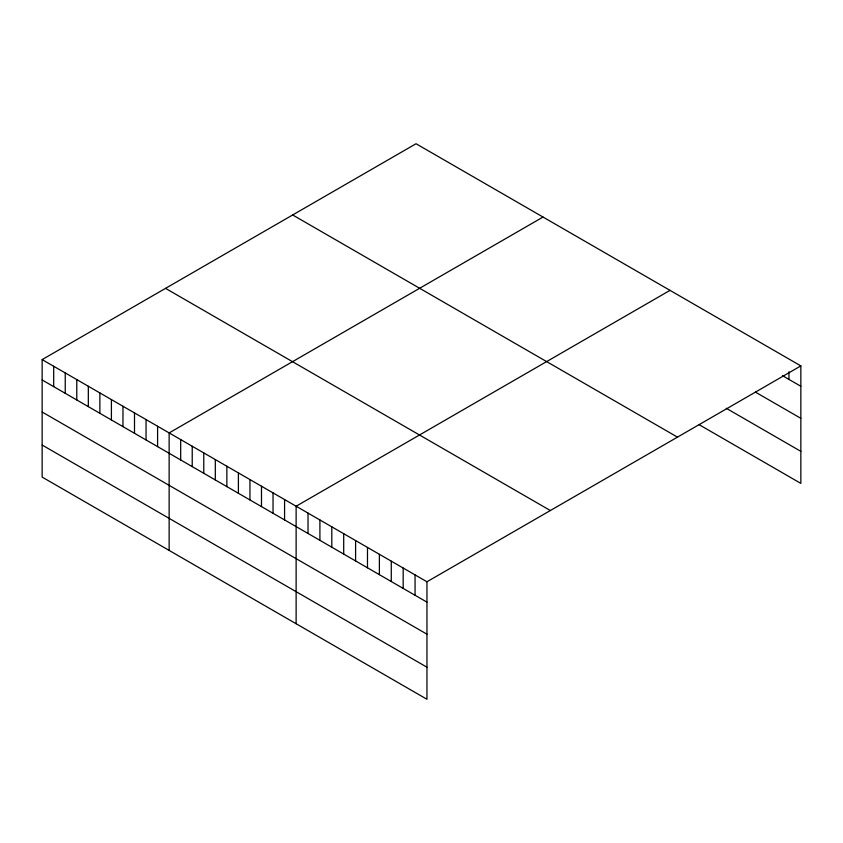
<?xml version="1.0" encoding="UTF-8"?>
<svg xmlns="http://www.w3.org/2000/svg" width="843" height="843" viewBox="0 0 843 843"><rect width="100%" height="100%" fill="white"/><g stroke="black" fill="none" stroke-linecap="round" stroke-linejoin="round"><path stroke-width="1.26" d="M42.15 359.603L426.958 581.765L426.958 699.269L42.15 477.096L42.15 359.603L416.042 143.732L800.85 365.904L800.85 483.397L699.205 424.724M543.029 217.051L169.137 432.912L169.137 550.416M670.016 290.361L296.125 506.232L296.125 623.725M426.958 581.765L800.85 365.904M782.473 375.662L800.85 386.273M755.433 392.111L800.85 418.328M726.245 408.275L800.85 451.353M292.658 214.965L677.466 437.138M165.534 288.359L550.342 510.531M42.15 379.972L426.958 602.134M42.15 412.027L426.958 634.189M42.15 445.041L426.958 667.213M788.953 371.763L788.953 379.403M415.062 574.894L415.062 595.274M403.175 568.034L403.175 588.403M391.278 561.164L391.278 581.533M379.382 554.294L379.382 574.673M367.485 547.434L367.485 567.803M355.598 540.563L355.598 560.932M343.702 533.693L343.702 554.072M331.805 526.833L331.805 547.202M319.908 519.962L319.908 540.331M308.022 513.092L308.022 533.471M284.576 499.562L284.576 519.931M273.037 492.902L273.037 513.271M261.488 486.232L261.488 506.601M249.949 479.572L249.949 499.941M238.4 472.902L238.4 493.271M226.862 466.242L226.862 486.611M215.313 459.572L215.313 479.941M203.774 452.912L203.774 473.281M192.225 446.242L192.225 466.611M180.687 439.582L180.687 459.951M157.588 426.252L157.588 446.621M146.05 419.582L146.05 439.951M134.501 412.922L134.501 433.291M122.962 406.252L122.962 426.621M111.413 399.593L111.413 419.962M99.874 392.922L99.874 413.291M88.325 386.263L88.325 406.632M76.787 379.592L76.787 399.961M65.238 372.933L65.238 393.302M53.699 366.262L53.699 386.631"/></g></svg>
